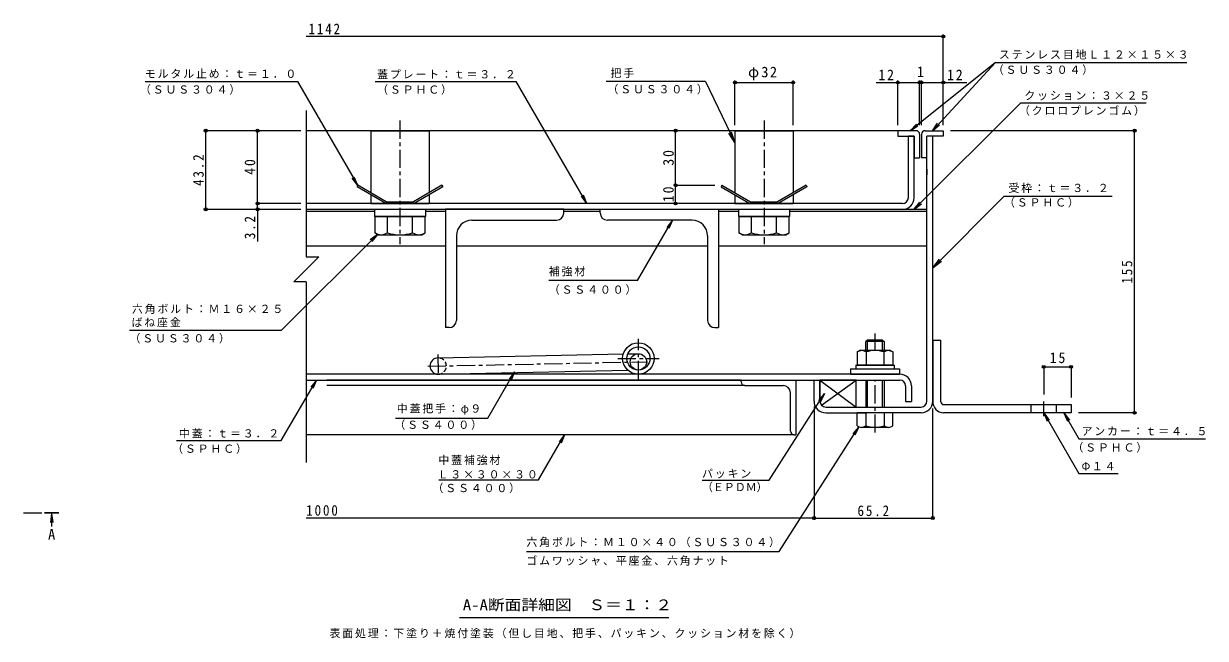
# Model space of a CAD drawing. Units: millimetres on the paper, enlarged 10 times, with parts at other scales. Extents: x -2620 to 2719, y -1962 to 1752.
# Drawn here: x -527 to 2719, y 64 to 1752 of the extents above; entities that cross this region are included whole.
import ezdxf
from ezdxf.enums import TextEntityAlignment as Align

# ---------------------------------------------------------------- set-up
doc = ezdxf.new("R2010")
doc.units = ezdxf.units.MM
doc.header["$LTSCALE"] = 10
doc.header["$PDMODE"] = 32
doc.header["$PDSIZE"] = 8
doc.linetypes.add('CHAIN1', pattern=[8, 5, -1, 1, -1])
doc.linetypes.add('DASHED1', pattern=[1.8, 1.2, -0.6])
for name, color, linetype, lineweight in [('0-2_仕上', 3, 'Continuous', 9), ('0-5_寸法', 7, 'DASHED1', 9), ('D-1', 2, 'Continuous', 9), ('D-2', 3, 'Continuous', 9), ('D-3', 4, 'Continuous', 9), ('D-5', 7, 'Continuous', 9), ('D-6', 6, 'Continuous', 9), ('D-7', 5, 'Continuous', 5), ('D-9', 134, 'Continuous', 5), ('D-A', 3, 'Continuous', 9), ('D-B', 6, 'Continuous', 9), ('D-C', 2, 'Continuous', 9), ('D-E', 3, 'Continuous', 9), ('D-F', 7, 'Continuous', 9)]:
    doc.layers.add(name, color=color, linetype=linetype, lineweight=lineweight)
doc.styles.add('ＭＳ ゴシック', font='')
doc.styles.get('ＭＳ ゴシック').set_extended_font_data('MS Gothic')

msp = doc.modelspace()

# ---------------------------------------------------------------- linework, layer by layer
at = {"layer": '0-2_仕上', "color": 4, "linetype": 'CHAIN1'}
msp.add_line((-527.46, 408.56), (-470.47, 408.56), dxfattribs=at)
at = {"layer": '0-2_仕上', "color": 4}
for q in [(-453.73, 381.77), (-447.21, 381.77), (-450.47, 370.96)]:
    msp.add_line((-450.47, 406.56), q, dxfattribs=at)
msp.add_solid([(-430.47, 406.56), (-430.47, 410.56), (-470.47, 406.56), (-470.47, 410.56)], dxfattribs=at)
at = {"layer": 'D-1'}
for p, q in [((1953.73, 715.09), (1953.73, 1443.09)), ((1969.73, 715.09), (1969.73, 1443.09)), ((1659.73, 715.09), (1659.73, 773.09)), ((1675.73, 699.09), (1937.73, 699.09)), ((1675.73, 683.09), (1786.23, 683.09)), ((1937.73, 683.09), (1836.23, 683.09))]:
    msp.add_line(p, q, dxfattribs=at)
msp.add_lwpolyline([(1643.73, 715.09), (1643.73, 773.09), (1659.73, 773.09)], dxfattribs=at)
for centre, radius, start, end in [((1675.73, 715.09), 32, 180, 270), ((1675.73, 715.09), 16, 180, 270), ((1937.73, 715.09), 16, 270, 0), ((1937.73, 715.09), 32, 270, 0)]:
    msp.add_arc(centre, radius, start, end, dxfattribs=at)
at = {"layer": 'D-2'}
for p, q in [((1918.73, 1443.09), (1902.73, 1443.09)), ((1902.73, 1274.09), (1902.73, 1443.09)), ((1918.73, 1274.09), (1918.73, 1443.09)), ((1886.73, 1258.09), (248.73, 1258.09)), ((248.73, 1242.09), (1886.73, 1242.09))]:
    msp.add_line(p, q, dxfattribs=at)
at = {"layer": 'D-2', "linetype": 'CHAIN1'}
for p, q in [((1161.23, 775.6), (1161.23, 886.58)), ((1104.49, 832.34), (1217.97, 832.34))]:
    msp.add_line(p, q, dxfattribs=at)
at = {"layer": 'D-2'}
for radius in [43.25, 31.75]:
    msp.add_circle((1161.23, 832.34), radius, dxfattribs=at)
for radius in [16, 32]:
    msp.add_arc((1886.73, 1274.09), radius, 270, 0, dxfattribs=at)
at = {"layer": 'D-3'}
for p, q in [((1873.73, 1458.09), (248.73, 1458.09)), ((1923.73, 1458.09), (1873.73, 1458.09)), ((1873.73, 1458.09), (1873.73, 1443.09)), ((1933.73, 1448.09), (1933.73, 1383.09)), ((1938.73, 1448.09), (1938.73, 1383.09)), ((1948.73, 1458.09), (1998.73, 1458.09)), ((1998.73, 1443.09), (1953.73, 1443.09)), ((1953.73, 1383.09), (1953.73, 1443.09)), ((1998.73, 1458.09), (1998.73, 1443.09)), ((1918.73, 1383.09), (1933.73, 1383.09)), ((1953.73, 1383.09), (1938.73, 1383.09)), ((467.39, 1258.09), (388.29, 1303.76)), ((621.67, 1308.09), (543.73, 1263.09)), ((624.17, 1303.76), (545.07, 1258.09)), ((621.67, 1308.09), (624.17, 1303.76)), ((1390.79, 1308.09), (1388.29, 1303.76)), ((1388.29, 1303.76), (1467.39, 1258.09)), ((1390.79, 1308.09), (1468.73, 1263.09)), ((1621.67, 1308.09), (1543.73, 1263.09)), ((1624.17, 1303.76), (1545.07, 1258.09)), ((1621.67, 1308.09), (1624.17, 1303.76)), ((467.39, 1258.09), (545.07, 1258.09)), ((468.73, 1263.09), (543.73, 1263.09)), ((1467.39, 1258.09), (1545.07, 1258.09)), ((1468.73, 1263.09), (1543.73, 1263.09))]:
    msp.add_line(p, q, dxfattribs=at)
for points in [[(1873.73, 1443.09), (1918.73, 1443.09), (1918.73, 1383.09)], [(468.73, 1263.09), (390.79, 1308.09), (388.29, 1303.76)]]:
    msp.add_lwpolyline(points, dxfattribs=at)
for centre, start, end in [((1923.73, 1448.09), 0, 90), ((1948.73, 1448.09), 90, 180)]:
    msp.add_arc(centre, 10, start, end, dxfattribs=at)
at = {"layer": 'D-5'}
for p, q in [((2142.28, 1645.49), (1907.64, 1458.09)), ((2142.28, 1645.49), (1968.76, 1458.09)), ((2142.28, 1645.49), (2668.12, 1645.49)), ((-194.06, 1592.84), (224.87, 1592.84)), ((438.25, 1592.84), (825.43, 1592.84)), ((1019.73, 1258.09), (825.43, 1592.84)), ((1345.81, 1592.84), (1072.56, 1592.84)), ((1345.81, 1592.84), (1426.23, 1425.75)), ((2211.79, 1534.86), (1919.02, 1242.09)), ((2211.79, 1534.86), (2556.32, 1534.86)), ((1907.64, 1458.09), (1924.97, 1476.11)), ((1907.64, 1458.09), (1929.05, 1471.01)), ((1968.76, 1458.09), (1983.21, 1478.49)), ((1968.76, 1458.09), (1987.99, 1474.06)), ((1426.23, 1425.75), (1409.8, 1450.85)), ((1426.23, 1425.75), (1416.86, 1454.25)), ((390.47, 1307.54), (380.85, 1330.61)), ((1019.73, 1258.09), (1004.46, 1277.89)), ((1019.73, 1258.09), (1010.11, 1281.16)), ((2166.12, 1278.47), (1969.73, 1081.4)), ((2166.12, 1278.47), (2462.46, 1278.47)), ((1919.02, 1242.09), (1934.24, 1261.92)), ((1919.02, 1242.09), (1938.85, 1257.31)), ((1254.84, 1212.09), (1239.58, 1192.29)), ((180.39, 909.45), (444.2, 1173.26)), ((444.2, 1173.26), (424.36, 1158.04)), ((444.2, 1173.26), (428.98, 1153.43)), ((1969.73, 1081.4), (1987.95, 1105.23)), ((1969.73, 1081.4), (1993.5, 1099.7)), ((1158.66, 1046.38), (915.1, 1046.38)), ((180.39, 909.45), (-236.6, 909.45)), ((821.24, 795.74), (805.98, 775.94)), ((821.24, 795.74), (811.62, 772.67)), ((180.39, 607.27), (276.63, 773.09)), ((276.63, 773.09), (261.37, 753.29)), ((276.63, 773.09), (267.01, 750.01)), ((1520.49, 497.97), (1672.22, 736.07)), ((1672.22, 736.07), (1656.14, 716.92)), ((1672.22, 736.07), (1661.65, 713.42)), ((2274.73, 683.09), (2284.3, 659.99)), ((2274.73, 683.09), (2289.95, 663.26)), ((2274.73, 683.09), (2371.14, 516.1)), ((2330.03, 683.09), (2371.14, 611.88)), ((2330.03, 683.09), (2339.59, 659.99)), ((2330.03, 683.09), (2345.25, 663.26)), ((886.53, 499.14), (958.47, 623.09)), ((958.47, 623.09), (943.2, 603.29)), ((958.47, 623.09), (948.85, 600.01)), ((1548.27, 301.96), (1766.68, 644.72)), ((1766.68, 644.72), (1750.61, 625.57)), ((1766.68, 644.72), (1756.11, 622.06)), ((-107.34, 607.27), (180.39, 607.27)), ((2371.14, 611.88), (2718.58, 611.88)), ((613.1, 499.14), (886.53, 499.14)), ((1335.92, 497.97), (1520.49, 497.97)), ((2371.14, 516.1), (2479.19, 516.1)), ((853.54, 301.96), (1548.27, 301.96)), ((1245.24, 119.75), (670.24, 119.75))]:
    msp.add_line(p, q, dxfattribs=at)
for points in [[(224.87, 1592.84), (390.47, 1307.54), (375.2, 1327.34)], [(1158.66, 1046.38), (1254.84, 1212.09), (1245.22, 1189.01)], [(493.85, 668.82), (747.58, 668.82), (821.24, 795.74)]]:
    msp.add_lwpolyline(points, dxfattribs=at)
at = {"layer": 'D-6'}
for p, q in [((1953.73, 1352.09), (1953.73, 1337.09)), ((248.73, 1242.09), (1953.73, 1242.09)), ((248.73, 1237.09), (436.23, 1237.09)), ((576.23, 1237.09), (631.23, 1237.09)), ((956.23, 1237.09), (1056.23, 1237.09)), ((1381.23, 1237.09), (1436.23, 1237.09)), ((1576.23, 1237.09), (1953.73, 1237.09)), ((248.73, 1142.09), (631.23, 1142.09)), ((661.23, 1142.09), (1351.23, 1142.09)), ((1381.23, 1142.09), (1953.73, 1142.09)), ((610.76, 834.08), (1119.79, 844.73)), ((1132.11, 844.99), (1160.76, 845.58)), ((611.7, 789.09), (1132.53, 799.98)), ((1161.23, 800.58), (1161.7, 800.59)), ((1659.73, 773.09), (1659.73, 715.09)), ((1664.25, 703.95), (1759.73, 773.09))]:
    msp.add_line(p, q, dxfattribs=at)
at = {"layer": 'D-6', "linetype": 'CHAIN1'}
for p, q in [((582.71, 811), (1186.51, 823.62)), ((610.57, 843.09), (611.82, 783.22))]:
    msp.add_line(p, q, dxfattribs=at)
at = {"layer": 'D-6'}
msp.add_lwpolyline([(1675.73, 699.09), (1759.73, 699.09), (1759.73, 773.09), (1659.73, 773.09), (1759.73, 699.09)], dxfattribs=at)
msp.add_circle((1161.23, 823.09), 22.5, dxfattribs=at)
msp.add_arc((611.23, 811.59), 22.5, 90, 270, dxfattribs=at)
at = {"layer": 'D-6', "linetype": 'DASHED1'}
msp.add_arc((611.23, 811.59), 22.5, 270, 90, dxfattribs=at)
at = {"layer": 'D-7'}
for p, q in [((1790.29, 883.09), (1786.23, 879.03)), ((1836.23, 879.03), (1786.23, 879.03)), ((1786.23, 854.09), (1786.23, 879.03)), ((1832.17, 883.09), (1790.29, 883.09)), ((1790.29, 854.09), (1790.29, 883.09)), ((1832.17, 883.09), (1836.23, 879.03)), ((1832.17, 854.09), (1832.17, 883.09)), ((1836.23, 879.03), (1836.23, 855.59)), ((1836.23, 879.03), (1836.23, 854.09)), ((1786.23, 773.09), (1786.23, 699.09)), ((1790.29, 699.09), (1790.29, 773.09)), ((1832.17, 699.09), (1832.17, 773.09)), ((1836.23, 773.09), (1836.23, 699.09)), ((1860.23, 683.09), (1762.23, 683.09)), ((1762.23, 647.56), (1762.23, 683.09)), ((1786.23, 683.09), (1786.23, 647.56)), ((1836.23, 683.09), (1836.23, 647.56)), ((1860.23, 647.56), (1860.23, 683.09)), ((1848.23, 643.09), (1774.23, 643.09))]:
    msp.add_line(p, q, dxfattribs=at)
at = {"layer": 'D-7', "linetype": 'CHAIN1'}
for p, q in [((1811.23, 854.09), (1811.23, 900.75)), ((1811.23, 628.7), (1811.23, 773.09))]:
    msp.add_line(p, q, dxfattribs=at)
at = {"layer": 'D-7', "color": 2, "lineweight": 9}
for p, q in [((1762.15, 850.29), (1768.73, 854.09)), ((1762.15, 850.29), (1762.15, 814.09)), ((1853.73, 854.09), (1768.73, 854.09)), ((1786.69, 850.29), (1786.69, 814.09)), ((1835.77, 850.29), (1835.77, 814.09))]:
    msp.add_line(p, q, dxfattribs=at)
at = {"layer": 'D-7', "color": 6, "lineweight": 9}
for p, q in [((1758.73, 814.09), (1758.73, 804.09)), ((1758.73, 804.09), (1863.73, 804.09))]:
    msp.add_line(p, q, dxfattribs=at)
at = {"layer": 'D-7', "color": 134}
for p, q in [((1743.73, 804.09), (1743.73, 789.09)), ((1743.73, 804.09), (1878.73, 804.09)), ((1743.73, 789.09), (1878.73, 789.09)), ((1878.73, 804.09), (1878.73, 789.09))]:
    msp.add_line(p, q, dxfattribs=at)
at = {"layer": 'D-7', "color": 2, "lineweight": 9}
msp.add_lwpolyline([(1853.73, 854.09), (1860.3, 850.29), (1860.3, 814.09), (1762.15, 814.09)], dxfattribs=at)
at = {"layer": 'D-7', "color": 6, "lineweight": 9}
msp.add_lwpolyline([(1758.73, 814.09), (1863.73, 814.09), (1863.73, 804.09)], dxfattribs=at)
at = {"layer": 'D-7', "color": 2, "lineweight": 9}
for centre, radius, start, end in [((1776.64, 825.21), 28.97, 94.38438, 120), ((1773.66, 829.89), 24.21, 57.42749, 88.18784), ((1811.23, 772.89), 81.2, 72.41188, 107.5881), ((1848.8, 829.89), 24.21, 91.81215, 122.57249), ((1845.82, 825.21), 28.97, 59.99998, 85.6156)]:
    msp.add_arc(centre, radius, start, end, dxfattribs=at)
at = {"layer": 'D-7'}
for centre, radius, start, end in [((1774.23, 661.42), 18.33, 229.1022, 310.89809), ((1811.23, 715.17), 72.08, 249.70546, 290.29454), ((1848.23, 661.42), 18.33, 229.10191, 310.8978)]:
    msp.add_arc(centre, radius, start, end, dxfattribs=at)
at = {"layer": 'D-9'}
for p, q in [((631.23, 1242.09), (631.23, 917.09)), ((956.23, 1242.09), (631.23, 1242.09)), ((956.23, 1232.04), (956.23, 1242.09)), ((1056.23, 1242.09), (1381.23, 1242.09)), ((1056.23, 1232.04), (1056.23, 1242.09)), ((1381.23, 1242.09), (1381.23, 917.09)), ((703.73, 1212.09), (936.28, 1212.09)), ((1308.73, 1212.09), (1076.18, 1212.09)), ((661.23, 1169.59), (661.23, 937.04)), ((1351.23, 1169.59), (1351.23, 937.04)), ((641.28, 917.09), (631.23, 917.09)), ((1371.18, 917.09), (1381.23, 917.09))]:
    msp.add_line(p, q, dxfattribs=at)
for centre, radius, start, end in [((703.73, 1169.59), 42.5, 90, 180), ((936.23, 1232.09), 20, 270.13706, 359.86294), ((1076.23, 1232.09), 20, 180.13706, 269.86294), ((1308.73, 1169.59), 42.5, 0, 90), ((641.23, 937.09), 20, 270.13706, 359.86294), ((1371.23, 937.09), 20, 180.13706, 269.86294)]:
    msp.add_arc(centre, radius, start, end, dxfattribs=at)
at = {"layer": 'D-A'}
for p, q in [((1879.23, 789.09), (248.73, 789.09)), ((248.73, 773.09), (1879.23, 773.09)), ((1895.23, 757.09), (1895.23, 714.09)), ((1911.23, 757.09), (1911.23, 714.09)), ((1895.23, 714.09), (1911.23, 714.09))]:
    msp.add_line(p, q, dxfattribs=at)
for radius in [32, 16]:
    msp.add_arc((1879.23, 757.09), radius, 0, 90, dxfattribs=at)
at = {"layer": 'D-B'}
for p, q in [((1443.73, 773.09), (305.25, 773.09)), ((1453.73, 758.09), (305.25, 758.09)), ((1443.73, 773.09), (1593.73, 773.09)), ((1443.73, 768.09), (1443.73, 773.09)), ((1453.73, 758.09), (1558.73, 758.09)), ((1593.73, 773.09), (1593.73, 623.09)), ((1578.73, 633.09), (1578.73, 738.09)), ((1588.73, 623.09), (248.73, 623.09)), ((1588.73, 623.09), (1593.73, 623.09))]:
    msp.add_line(p, q, dxfattribs=at)
for centre, radius, start, end in [((1453.73, 768.09), 10, 180, 270), ((1558.73, 738.09), 20, 0, 90), ((1588.73, 633.09), 10, 180, 270)]:
    msp.add_arc(centre, radius, start, end, dxfattribs=at)
at = {"layer": 'D-C', "linetype": 'CHAIN1'}
for p, q in [((506.23, 1485.77), (506.23, 1146.46)), ((1506.23, 1485.77), (1506.23, 1146.46))]:
    msp.add_line(p, q, dxfattribs=at)
at = {"layer": 'D-C'}
for p, q in [((426.23, 1458.09), (426.23, 1287.63)), ((426.23, 1458.09), (586.23, 1458.09)), ((586.23, 1458.09), (586.23, 1287.63)), ((1426.23, 1458.09), (1426.23, 1287.63)), ((1426.23, 1458.09), (1586.23, 1458.09)), ((1586.23, 1458.09), (1586.23, 1287.63)), ((426.23, 1281.85), (426.23, 1258.09)), ((586.23, 1281.85), (586.23, 1258.09)), ((1426.23, 1281.85), (1426.23, 1258.09)), ((1586.23, 1281.85), (1586.23, 1258.09)), ((426.23, 1258.09), (586.23, 1258.09)), ((1426.23, 1258.09), (1586.23, 1258.09))]:
    msp.add_line(p, q, dxfattribs=at)
at = {"layer": 'D-C', "color": 134, "lineweight": 5}
for p, q in [((436.23, 1242.09), (436.23, 1222.09)), ((436.23, 1242.09), (576.23, 1242.09)), ((576.23, 1242.09), (576.23, 1222.09)), ((1436.23, 1242.09), (1436.23, 1222.09)), ((1436.23, 1242.09), (1576.23, 1242.09)), ((1576.23, 1242.09), (1576.23, 1222.09)), ((436.23, 1222.09), (576.23, 1222.09)), ((1436.23, 1222.09), (1576.23, 1222.09))]:
    msp.add_line(p, q, dxfattribs=at)
at = {"layer": 'D-C', "color": 5, "lineweight": 5}
for p, q in [((436.95, 1222.09), (436.95, 1177.45)), ((575.51, 1222.09), (436.95, 1222.09)), ((471.59, 1177.45), (471.59, 1222.09)), ((540.87, 1177.45), (540.87, 1222.09)), ((575.51, 1177.45), (575.51, 1222.09)), ((1436.95, 1222.09), (1436.95, 1177.45)), ((1575.51, 1222.09), (1436.95, 1222.09)), ((1471.59, 1177.45), (1471.59, 1222.09)), ((1540.87, 1177.45), (1540.87, 1222.09)), ((1575.51, 1177.45), (1575.51, 1222.09)), ((446.23, 1172.09), (436.95, 1177.45)), ((1446.23, 1172.09), (1436.95, 1177.45))]:
    msp.add_line(p, q, dxfattribs=at)
for points in [[(446.23, 1172.09), (566.23, 1172.09), (575.51, 1177.45)], [(1446.23, 1172.09), (1566.23, 1172.09), (1575.51, 1177.45)]]:
    msp.add_lwpolyline(points, dxfattribs=at)
for centre, radius, start, end in [((457.39, 1212.86), 40.89, 240, 265.61574), ((453.19, 1206.26), 34.18, 271.81354, 302.57069), ((506.23, 1286.73), 114.64, 252.41203, 287.58795), ((559.27, 1206.26), 34.18, 237.42929, 268.18645), ((555.06, 1212.86), 40.89, 274.38425, 299.99998), ((1457.39, 1212.86), 40.89, 240, 265.61574), ((1453.19, 1206.26), 34.18, 271.81354, 302.57069), ((1506.23, 1286.73), 114.64, 252.41203, 287.58795), ((1559.27, 1206.26), 34.18, 237.42929, 268.18645), ((1555.06, 1212.86), 40.89, 274.38425, 299.99998)]:
    msp.add_arc(centre, radius, start, end, dxfattribs=at)
at = {"layer": 'D-E'}
for p, q in [((1969.73, 883.09), (1969.73, 715.09)), ((1969.73, 883.09), (1992.23, 883.09)), ((1992.23, 713.09), (1992.23, 883.09)), ((1999.73, 705.59), (2349.73, 705.59)), ((2349.73, 683.09), (1999.73, 683.09)), ((2239.73, 683.09), (2239.73, 705.59)), ((2309.73, 683.09), (2309.73, 705.59)), ((2349.73, 705.59), (2349.73, 683.09))]:
    msp.add_line(p, q, dxfattribs=at)
at = {"layer": 'D-E', "linetype": 'CHAIN1'}
msp.add_line((2274.73, 674.36), (2274.73, 713.8), dxfattribs=at)
at = {"layer": 'D-E'}
for radius, start in [(30, 176.17647), (7.5, 180.00027)]:
    msp.add_arc((1999.73, 713.09), radius, start, 270, dxfattribs=at)
at = {"layer": 'D-F'}
for p, q in [((1998.73, 1473.09), (1998.73, 1722.08)), ((1998.73, 1717.08), (248.73, 1717.08)), ((1426.23, 1473.09), (1426.23, 1595.71)), ((1426.23, 1590.71), (1586.23, 1590.71)), ((1586.23, 1473.09), (1586.23, 1595.71)), ((1814.16, 1590.71), (1933.73, 1590.71)), ((1873.73, 1473.09), (1873.73, 1595.71)), ((1933.73, 1473.09), (1933.73, 1595.71)), ((1933.73, 1590.71), (1938.73, 1590.71)), ((1938.73, 1473.09), (1938.73, 1595.71)), ((1938.73, 1590.71), (2063.08, 1590.71)), ((248.73, 1513.85), (248.73, 1111.33)), ((233.73, 1458.09), (-30.42, 1458.09)), ((-27.42, 1242.09), (-27.42, 1458.09)), ((115.08, 1258.09), (115.08, 1458.09)), ((1263.57, 1308.09), (1263.57, 1458.09)), ((2527.36, 1458.09), (2018.73, 1458.09)), ((2524.36, 683.09), (2524.36, 1458.09)), ((1260.57, 1308.09), (1370.79, 1308.09)), ((1263.57, 1258.09), (1263.57, 1308.09)), ((-30.42, 1242.09), (233.73, 1242.09)), ((233.73, 1258.09), (110.08, 1258.09)), ((115.08, 1242.09), (115.08, 1258.09)), ((115.08, 1242.09), (115.08, 1153.58)), ((283.14, 1111.33), (214.32, 1042.51)), ((248.73, 1111.33), (283.14, 1111.33)), ((248.73, 1042.51), (214.32, 1042.51)), ((248.73, 1042.51), (248.73, 546.55)), ((2274.73, 812.34), (2274.73, 733.8)), ((2349.73, 812.34), (2349.73, 725.59)), ((2274.73, 809.34), (2349.73, 809.34)), ((1643.72, 700.09), (1643.72, 389.19)), ((1969.73, 391.19), (1969.73, 695.09)), ((2527.36, 683.09), (2369.73, 683.09)), ((1643.72, 394.19), (248.73, 394.19)), ((1643.72, 394.19), (1969.73, 394.19))]:
    msp.add_line(p, q, dxfattribs=at)
for p in [(1998.73, 1717.08), (1426.23, 1590.71), (1586.23, 1590.71), (1873.73, 1590.71), (1933.73, 1590.71), (1938.73, 1590.71), (1998.73, 1590.71), (-27.42, 1458.09), (115.08, 1458.09), (1263.57, 1458.09), (2524.36, 1458.09), (1263.57, 1308.09), (-27.42, 1242.09), (115.08, 1258.09), (115.08, 1242.09), (1263.57, 1258.09), (2274.73, 809.34), (2349.73, 809.34), (2524.36, 683.09), (1643.72, 394.19), (1969.73, 394.19)]:
    msp.add_point(p, dxfattribs=at)

# ---------------------------------------------------------------- texts
at = {"layer": '0-5_寸法', "color": 2, "style": 'ＭＳ ゴシック'}
msp.add_text('A', height=29.33, dxfattribs=at).set_placement((-460.47, 325.86), align=Align.BOTTOM_LEFT)
at = {"layer": 'D-5', "style": 'ＭＳ ゴシック'}
msp.add_text('（ＥＰＤＭ）', height=21.99, dxfattribs=at).set_placement((1335.92, 461.41), align=Align.BOTTOM_LEFT)
at = {"layer": 'D-5', "color": 2, "style": 'ＭＳ ゴシック', "width": 1.15}
msp.add_text('A-A断面詳細図\u3000Ｓ＝１：２', height=29.33, dxfattribs=at).set_placement((678.99, 132.25), align=Align.BOTTOM_LEFT)
at = {"layer": 'D-5', "char_height": 21.99, "attachment_point": 7, "style": 'ＭＳ ゴシック'}
for s, insert in [('\\T1.17;ステンレス目地Ｌ１２×１５×３', (2151.47, 1653.66)), ('\\T1.17;モルタル止め：ｔ＝１．０', (-194.46, 1601.84)), ('\\T1.17;蓋プレート：ｔ＝３．２', (443.58, 1600.39)), ('\\T1.17;把手', (1084.65, 1602.68)), ('\\T1.17;（ＳＵＳ３０４）', (2134.63, 1611.22)), ('\\T1.17;（ＳＵＳ３０４）', (-208.02, 1556.93)), ('\\T1.17;（ＳＰＨＣ）', (443.58, 1556.72)), ('\\T1.17;（ＳＵＳ３０４）', (1076.24, 1557.77)), ('\\T1.17;クッション：３×２５', (2221.34, 1541.19)), ('\\T1.17;（クロロプレンゴム）', (2206.52, 1499.09)), ('\\T1.17;受枠：ｔ＝３．２', (2177.62, 1287.03)), ('\\T1.17;（ＳＰＨＣ）', (2165.46, 1246.88)), ('\\T1.17;補強材', (915.1, 1057.86)), ('\\T1.17;（ＳＳ４００）', (915.1, 1007.33)), ('\\T1.17;六角ボルト：Ｍ１６×２５', (-230.07, 954.8)), ('\\T1.17;ばね座金', (-231.12, 918.08)), ('\\T1.17;（ＳＵＳ３０４）', (-236.6, 873.59)), ('\\T1.17;中蓋把手：φ９', (497.57, 677.71)), ('\\T1.17;（ＳＳ４００）', (490.92, 636.17)), ('\\T1.17;中蓋：ｔ＝３．２', (-100.9, 612.96)), ('\\T1.17;アンカー：ｔ＝４．５', (2378.44, 620.4)), ('\\T1.17;（ＳＰＨＣ）', (-119.58, 570.4)), ('\\T1.17;（ＳＰＨＣ）', (2353.46, 573.8)), ('\\T1.17;中蓋補強材', (611.81, 539.64)), ('\\T1.17;Ｌ３×３０×３０', (609.47, 502.45)), ('\\T1.17;パッキン', (1335.92, 502.79)), ('\\T1.17;Φ１４', (2378.44, 524.62)), ('\\T1.17;（ＳＳ４００）', (595.62, 462.31)), ('\\T1.17;六角ボルト：Ｍ１０×４０（ＳＵＳ３０４）', (853.54, 313.98)), ('\\T1.17;ゴムワッシャ、平座金、六角ナット', (853.54, 263.16)), ('\\T1.17;表面処理：下塗り＋焼付塗装（但し目地、把手、パッキン、クッション材を除く）', (312.74, 63.62))]:
    msp.add_mtext(s, dxfattribs=dict(at, insert=insert))
at = {"layer": 'D-F', "color": 2, "style": 'ＭＳ ゴシック'}
msp.add_text('1', height=29.33, dxfattribs=at).set_placement((1926.23, 1596.71), align=Align.BOTTOM_LEFT)
at = {"layer": 'D-F', "color": 2, "char_height": 29.33, "attachment_point": 7, "style": 'ＭＳ ゴシック'}
for s, insert in [('\\T1.28;\\W0.9;1142', (254.9, 1723.08)), ('\\T1.19;φ32', (1462.48, 1596.71)), ('\\T1.27;\\W0.95;12', (1820.27, 1596.71)), ('\\T1.27;\\W0.95;12', (2009.01, 1596.71)), ('\\T1.27;\\W0.95;15', (2290.98, 819.34)), ('\\T1.28;\\W0.9;1000', (248.73, 400.19)), ('\\T1.28;\\W0.9;65.2', (1762.98, 399.19))]:
    msp.add_mtext(s, dxfattribs=dict(at, insert=insert))
at = {"layer": 'D-F', "color": 2, "char_height": 29.33, "attachment_point": 7, "rotation": 90, "style": 'ＭＳ ゴシック'}
for s, insert in [('\\T1.27;\\W0.95;30', (1258.57, 1361.84)), ('\\T1.28;\\W0.9;43.2', (-32.42, 1306.34)), ('\\T1.27;\\W0.95;40', (109.08, 1336.84)), ('\\T1.27;\\W0.95;10', (1258.57, 1261.84)), ('\\T1.27;\\W0.9;3.2', (109.08, 1160.13)), ('\\T1.27;\\W0.9;155', (2518.36, 1038.09))]:
    msp.add_mtext(s, dxfattribs=dict(at, insert=insert))

doc.saveas('drawing.dxf')
